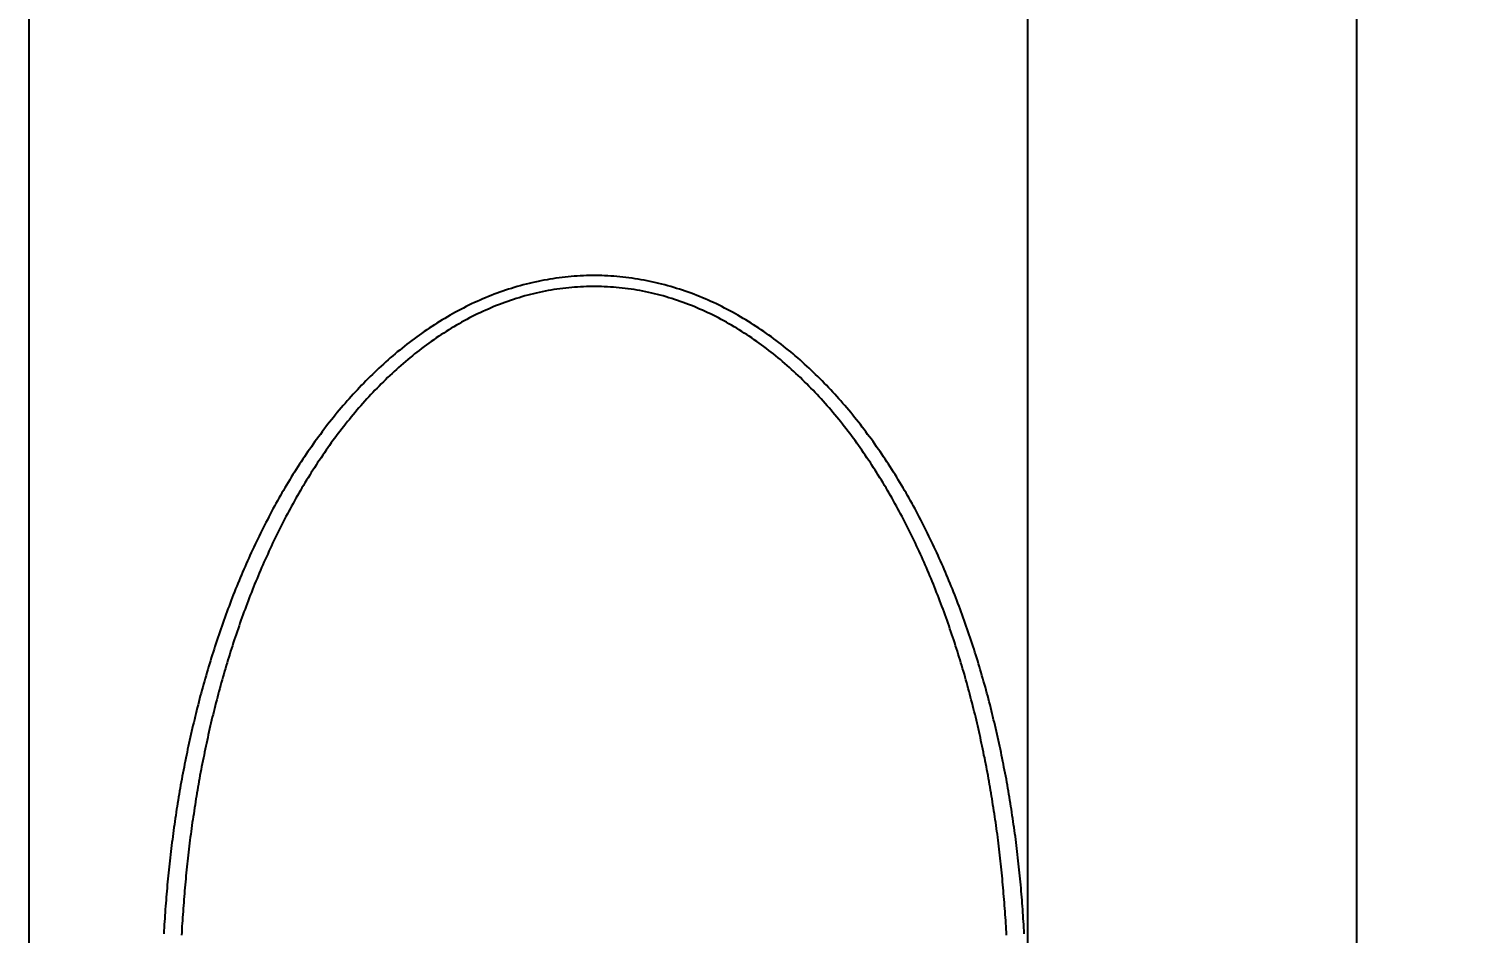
# Model space of a CAD drawing. Header units: millimetres. Extents: x 0 to 3800, y -67 to 2530.
# Drawn here: x 2298.69 to 2311.48, y 1465.61 to 1473.67 of the extents above; entities that cross this region are included whole.
import ezdxf

# ---------------------------------------------------------------- set-up
doc = ezdxf.new("R2010")
doc.units = ezdxf.units.MM
doc.layers.add('내부선 및 부속', color=4, linetype='Continuous')
doc.layers.add('치수선', color=7, linetype='Continuous')
doc.styles.add('____', font='')
doc.styles.get('____').set_extended_font_data('굴림')
doc.dimstyles.new('MSADIM', dxfattribs={"dimtxt": 33, "dimasz": 17, "dimexe": 10, "dimexo": 7.5, "dimgap": 10, "dimtad": 0, "dimtih": 1, "dimtoh": 1, "dimdec": 0, "dimzin": 1, "dimdsep": 46, "dimtxsty": '____', "dimcen": 11.25, "dimadec": 0, "dimazin": 0, "dimtfac": 1, "dimtdec": 0, "dimtix": 1, "dimtmove": 0, "dimatfit": 3, "dimfxl": 1, "dimtolj": 1, "dimtzin": 1, "dimarcsym": 0})

# ---------------------------------------------------------------- blocks, each defined once
blk = doc.blocks.new('*D35')
at = {"layer": '치수선', "color": 0, "linetype": 'Continuous', "lineweight": -2, "transparency": 16777216}
for p, q in [((2924.524, 1577.512), (2924.524, 1252.002)), ((2244.524, 1269.502), (2244.524, 1272.002)), ((2261.524, 1262.002), (2547.243, 1262.002)), ((2907.524, 1262.002), (2621.804, 1262.002))]:
    blk.add_line(p, q, dxfattribs=at)
at = {"layer": '치수선', "color": 0, "linetype": 'Continuous', "transparency": 16777216}
for points in [[(2261.524, 1264.835), (2261.524, 1259.168), (2244.524, 1262.002)], [(2907.524, 1264.835), (2907.524, 1259.168), (2924.524, 1262.002)]]:
    blk.add_solid(points, dxfattribs=at)
at = {"layer": '치수선', "color": 0, "linetype": 'Continuous', "transparency": 16777216, "insert": (2584.524, 1262.002), "char_height": 25, "attachment_point": 5, "style": '____'}
blk.add_mtext('\\A1;680', dxfattribs=at)

msp = doc.modelspace()

# ---------------------------------------------------------------- linework, layer by layer
at = {"layer": '내부선 및 부속', "linetype": 'Continuous'}
for p, q in [((2307.589, 1445.561), (2307.589, 1484.462)), ((2310.52, 1445.705), (2310.52, 1484.318)), ((2298.694, 1483.583), (2298.694, 1446.441))]:
    msp.add_line(p, q, dxfattribs=at)
at = {"layer": '내부선 및 부속', "linetype": 'Continuous', "flags": 128}
for points in [[(2307.558, 1465.609), (2307.557, 1465.636), (2307.555, 1465.663), (2307.554, 1465.69), (2307.552, 1465.717), (2307.55, 1465.745), (2307.549, 1465.772), (2307.547, 1465.799), (2307.545, 1465.826), (2307.543, 1465.853), (2307.541, 1465.88), (2307.539, 1465.907), (2307.537, 1465.934), (2307.534, 1465.961), (2307.532, 1465.988), (2307.53, 1466.015), (2307.527, 1466.043), (2307.525, 1466.07), (2307.522, 1466.097), (2307.519, 1466.124), (2307.517, 1466.151), (2307.514, 1466.178), (2307.511, 1466.205), (2307.508, 1466.232), (2307.505, 1466.259), (2307.502, 1466.286), (2307.499, 1466.313), (2307.496, 1466.34), (2307.493, 1466.367), (2307.489, 1466.394), (2307.486, 1466.421), (2307.482, 1466.448), (2307.479, 1466.475), (2307.475, 1466.502), (2307.472, 1466.528), (2307.468, 1466.555), (2307.464, 1466.582), (2307.46, 1466.609), (2307.456, 1466.636), (2307.452, 1466.663), (2307.448, 1466.69), (2307.444, 1466.717), (2307.44, 1466.743), (2307.435, 1466.77), (2307.431, 1466.797), (2307.427, 1466.824), (2307.422, 1466.851), (2307.418, 1466.877), (2307.413, 1466.904), (2307.408, 1466.931), (2307.403, 1466.958), (2307.399, 1466.984), (2307.394, 1467.011), (2307.389, 1467.038), (2307.384, 1467.064), (2307.378, 1467.091), (2307.373, 1467.118), (2307.368, 1467.144), (2307.363, 1467.171), (2307.357, 1467.198), (2307.352, 1467.224), (2307.346, 1467.251), (2307.34, 1467.277), (2307.335, 1467.304), (2307.329, 1467.33), (2307.323, 1467.357), (2307.317, 1467.383), (2307.311, 1467.41), (2307.305, 1467.436), (2307.299, 1467.463), (2307.293, 1467.489), (2307.286, 1467.515), (2307.28, 1467.542), (2307.273, 1467.568), (2307.267, 1467.594), (2307.26, 1467.621), (2307.254, 1467.647), (2307.247, 1467.673), (2307.24, 1467.7), (2307.24, 1467.7), (2307.233, 1467.726), (2307.226, 1467.752), (2307.219, 1467.778), (2307.212, 1467.804), (2307.204, 1467.831), (2307.197, 1467.857), (2307.19, 1467.883), (2307.182, 1467.909), (2307.175, 1467.935), (2307.167, 1467.961), (2307.159, 1467.987), (2307.151, 1468.013), (2307.144, 1468.039), (2307.136, 1468.065), (2307.128, 1468.091), (2307.119, 1468.117), (2307.111, 1468.142), (2307.103, 1468.168), (2307.095, 1468.194), (2307.086, 1468.22), (2307.078, 1468.246), (2307.069, 1468.271), (2307.06, 1468.297), (2307.051, 1468.323), (2307.042, 1468.348), (2307.033, 1468.374), (2307.024, 1468.4), (2307.015, 1468.425), (2307.006, 1468.451), (2306.997, 1468.476), (2306.987, 1468.502), (2306.978, 1468.527), (2306.968, 1468.552), (2306.958, 1468.578), (2306.949, 1468.603), (2306.939, 1468.628), (2306.929, 1468.654), (2306.919, 1468.679), (2306.909, 1468.704), (2306.898, 1468.729), (2306.888, 1468.754), (2306.878, 1468.779), (2306.867, 1468.804), (2306.857, 1468.829), (2306.846, 1468.854), (2306.835, 1468.879), (2306.824, 1468.904), (2306.813, 1468.929), (2306.802, 1468.954), (2306.791, 1468.978), (2306.78, 1469.003), (2306.768, 1469.028), (2306.757, 1469.052), (2306.745, 1469.077), (2306.734, 1469.101), (2306.722, 1469.126), (2306.71, 1469.15), (2306.698, 1469.175), (2306.686, 1469.199), (2306.674, 1469.223), (2306.661, 1469.247), (2306.649, 1469.272), (2306.637, 1469.296), (2306.624, 1469.32), (2306.611, 1469.344), (2306.599, 1469.368), (2306.586, 1469.392), (2306.573, 1469.416), (2306.56, 1469.439), (2306.546, 1469.463), (2306.533, 1469.487), (2306.52, 1469.51), (2306.506, 1469.534), (2306.493, 1469.557), (2306.479, 1469.581), (2306.465, 1469.604), (2306.451, 1469.627), (2306.437, 1469.651), (2306.423, 1469.674), (2306.409, 1469.697), (2306.394, 1469.72), (2306.38, 1469.743), (2306.365, 1469.766), (2306.35, 1469.789), (2306.335, 1469.811), (2306.32, 1469.834), (2306.305, 1469.857), (2306.29, 1469.879), (2306.275, 1469.902), (2306.259, 1469.924), (2306.244, 1469.946), (2306.228, 1469.968), (2306.213, 1469.991), (2306.197, 1470.013), (2306.181, 1470.035), (2306.164, 1470.056), (2306.148, 1470.078), (2306.132, 1470.1), (2306.115, 1470.121), (2306.099, 1470.143), (2306.099, 1470.143), (2306.082, 1470.164), (2306.065, 1470.186), (2306.048, 1470.207), (2306.031, 1470.228), (2306.014, 1470.249), (2305.997, 1470.27), (2305.979, 1470.291), (2305.961, 1470.312), (2305.944, 1470.332), (2305.926, 1470.353), (2305.908, 1470.373), (2305.89, 1470.393), (2305.872, 1470.413), (2305.853, 1470.433), (2305.835, 1470.453), (2305.816, 1470.473), (2305.797, 1470.493), (2305.778, 1470.512), (2305.759, 1470.532), (2305.74, 1470.551), (2305.721, 1470.57), (2305.701, 1470.589), (2305.682, 1470.608), (2305.662, 1470.627), (2305.642, 1470.646), (2305.622, 1470.664), (2305.602, 1470.682), (2305.582, 1470.701), (2305.562, 1470.719), (2305.541, 1470.737), (2305.52, 1470.754), (2305.5, 1470.772), (2305.479, 1470.79), (2305.458, 1470.807), (2305.436, 1470.824), (2305.415, 1470.841), (2305.394, 1470.858), (2305.372, 1470.875), (2305.35, 1470.891), (2305.328, 1470.907), (2305.307, 1470.924), (2305.284, 1470.939), (2305.262, 1470.955), (2305.24, 1470.971), (2305.217, 1470.986), (2305.195, 1471.002), (2305.172, 1471.017), (2305.149, 1471.031), (2305.126, 1471.046), (2305.103, 1471.061), (2305.08, 1471.075), (2305.057, 1471.089), (2305.033, 1471.103), (2305.009, 1471.116), (2304.986, 1471.13), (2304.962, 1471.143), (2304.938, 1471.156), (2304.914, 1471.168), (2304.89, 1471.181), (2304.866, 1471.193), (2304.841, 1471.205), (2304.817, 1471.217), (2304.792, 1471.229), (2304.767, 1471.24), (2304.743, 1471.251), (2304.718, 1471.262), (2304.693, 1471.273), (2304.668, 1471.283), (2304.642, 1471.293), (2304.617, 1471.303), (2304.592, 1471.312), (2304.566, 1471.322), (2304.54, 1471.331), (2304.515, 1471.339), (2304.489, 1471.348), (2304.463, 1471.356), (2304.437, 1471.364), (2304.411, 1471.372), (2304.385, 1471.379), (2304.359, 1471.386), (2304.332, 1471.393), (2304.306, 1471.4), (2304.28, 1471.406), (2304.253, 1471.412), (2304.227, 1471.418), (2304.2, 1471.423), (2304.173, 1471.429), (2304.147, 1471.433), (2304.12, 1471.438), (2304.093, 1471.442), (2304.066, 1471.446), (2304.039, 1471.45), (2304.012, 1471.453), (2303.985, 1471.456), (2303.958, 1471.459), (2303.931, 1471.461), (2303.904, 1471.464), (2303.877, 1471.465), (2303.85, 1471.467), (2303.823, 1471.468), (2303.823, 1471.468), (2303.796, 1471.469), (2303.768, 1471.47), (2303.741, 1471.47), (2303.714, 1471.47), (2303.687, 1471.47), (2303.66, 1471.469), (2303.633, 1471.468), (2303.605, 1471.467), (2303.578, 1471.465), (2303.551, 1471.464), (2303.524, 1471.461), (2303.497, 1471.459), (2303.47, 1471.456), (2303.443, 1471.453), (2303.416, 1471.45), (2303.389, 1471.446), (2303.362, 1471.442), (2303.335, 1471.438), (2303.309, 1471.433), (2303.282, 1471.429), (2303.255, 1471.423), (2303.229, 1471.418), (2303.202, 1471.412), (2303.175, 1471.406), (2303.149, 1471.4), (2303.123, 1471.393), (2303.096, 1471.387), (2303.07, 1471.379), (2303.044, 1471.372), (2303.018, 1471.364), (2302.992, 1471.356), (2302.966, 1471.348), (2302.94, 1471.339), (2302.915, 1471.331), (2302.889, 1471.322), (2302.864, 1471.312), (2302.838, 1471.303), (2302.813, 1471.293), (2302.788, 1471.283), (2302.762, 1471.272), (2302.737, 1471.262), (2302.713, 1471.251), (2302.688, 1471.24), (2302.663, 1471.229), (2302.638, 1471.217), (2302.614, 1471.205), (2302.59, 1471.193), (2302.565, 1471.181), (2302.541, 1471.168), (2302.517, 1471.156), (2302.493, 1471.143), (2302.469, 1471.13), (2302.446, 1471.116), (2302.422, 1471.103), (2302.399, 1471.089), (2302.375, 1471.075), (2302.352, 1471.06), (2302.329, 1471.046), (2302.306, 1471.031), (2302.283, 1471.017), (2302.26, 1471.002), (2302.238, 1470.986), (2302.215, 1470.971), (2302.193, 1470.955), (2302.171, 1470.939), (2302.149, 1470.923), (2302.127, 1470.907), (2302.105, 1470.891), (2302.083, 1470.875), (2302.062, 1470.858), (2302.04, 1470.841), (2302.019, 1470.824), (2301.998, 1470.807), (2301.976, 1470.79), (2301.956, 1470.772), (2301.935, 1470.754), (2301.914, 1470.737), (2301.894, 1470.719), (2301.873, 1470.701), (2301.853, 1470.682), (2301.833, 1470.664), (2301.813, 1470.646), (2301.793, 1470.627), (2301.773, 1470.608), (2301.754, 1470.589), (2301.734, 1470.57), (2301.715, 1470.551), (2301.696, 1470.532), (2301.677, 1470.512), (2301.658, 1470.493), (2301.639, 1470.473), (2301.621, 1470.453), (2301.602, 1470.433), (2301.584, 1470.413), (2301.565, 1470.393), (2301.547, 1470.373), (2301.529, 1470.353), (2301.511, 1470.332), (2301.494, 1470.312), (2301.476, 1470.291), (2301.476, 1470.291), (2301.459, 1470.27), (2301.441, 1470.249), (2301.424, 1470.228), (2301.407, 1470.207), (2301.39, 1470.186), (2301.373, 1470.164), (2301.356, 1470.143), (2301.34, 1470.122), (2301.323, 1470.1), (2301.307, 1470.078), (2301.291, 1470.056), (2301.275, 1470.035), (2301.259, 1470.013), (2301.243, 1469.991), (2301.227, 1469.968), (2301.211, 1469.946), (2301.196, 1469.924), (2301.18, 1469.902), (2301.165, 1469.879), (2301.15, 1469.857), (2301.135, 1469.834), (2301.12, 1469.811), (2301.105, 1469.789), (2301.09, 1469.766), (2301.076, 1469.743), (2301.061, 1469.72), (2301.047, 1469.697), (2301.032, 1469.674), (2301.018, 1469.651), (2301.004, 1469.628), (2300.99, 1469.604), (2300.976, 1469.581), (2300.963, 1469.557), (2300.949, 1469.534), (2300.935, 1469.51), (2300.922, 1469.487), (2300.909, 1469.463), (2300.896, 1469.439), (2300.882, 1469.416), (2300.869, 1469.392), (2300.857, 1469.368), (2300.844, 1469.344), (2300.831, 1469.32), (2300.819, 1469.296), (2300.806, 1469.272), (2300.794, 1469.248), (2300.781, 1469.223), (2300.769, 1469.199), (2300.757, 1469.175), (2300.745, 1469.15), (2300.733, 1469.126), (2300.722, 1469.101), (2300.71, 1469.077), (2300.698, 1469.052), (2300.687, 1469.028), (2300.676, 1469.003), (2300.664, 1468.978), (2300.653, 1468.954), (2300.642, 1468.929), (2300.631, 1468.904), (2300.62, 1468.879), (2300.609, 1468.854), (2300.599, 1468.829), (2300.588, 1468.804), (2300.578, 1468.779), (2300.567, 1468.754), (2300.557, 1468.729), (2300.547, 1468.704), (2300.536, 1468.679), (2300.526, 1468.654), (2300.516, 1468.628), (2300.507, 1468.603), (2300.497, 1468.578), (2300.487, 1468.552), (2300.478, 1468.527), (2300.468, 1468.502), (2300.459, 1468.476), (2300.449, 1468.451), (2300.44, 1468.425), (2300.431, 1468.4), (2300.422, 1468.374), (2300.413, 1468.348), (2300.404, 1468.323), (2300.395, 1468.297), (2300.386, 1468.271), (2300.378, 1468.246), (2300.369, 1468.22), (2300.361, 1468.194), (2300.352, 1468.168), (2300.344, 1468.142), (2300.336, 1468.117), (2300.328, 1468.091), (2300.32, 1468.065), (2300.312, 1468.039), (2300.304, 1468.013), (2300.296, 1467.987), (2300.288, 1467.961), (2300.281, 1467.935), (2300.273, 1467.909), (2300.265, 1467.883), (2300.265, 1467.883), (2300.258, 1467.857), (2300.251, 1467.831), (2300.244, 1467.804), (2300.236, 1467.778), (2300.229, 1467.752), (2300.222, 1467.726), (2300.215, 1467.7), (2300.208, 1467.673), (2300.202, 1467.647), (2300.195, 1467.621), (2300.188, 1467.594), (2300.182, 1467.568), (2300.175, 1467.542), (2300.169, 1467.515), (2300.163, 1467.489), (2300.156, 1467.463), (2300.15, 1467.436), (2300.144, 1467.41), (2300.138, 1467.383), (2300.132, 1467.357), (2300.126, 1467.33), (2300.121, 1467.304), (2300.115, 1467.277), (2300.109, 1467.251), (2300.104, 1467.224), (2300.098, 1467.198), (2300.093, 1467.171), (2300.087, 1467.144), (2300.082, 1467.118), (2300.077, 1467.091), (2300.072, 1467.064), (2300.067, 1467.038), (2300.062, 1467.011), (2300.057, 1466.984), (2300.052, 1466.958), (2300.047, 1466.931), (2300.042, 1466.904), (2300.038, 1466.877), (2300.033, 1466.851), (2300.029, 1466.824), (2300.024, 1466.797), (2300.02, 1466.77), (2300.016, 1466.743), (2300.011, 1466.717), (2300.007, 1466.69), (2300.003, 1466.663), (2299.999, 1466.636), (2299.995, 1466.609), (2299.991, 1466.582), (2299.987, 1466.555), (2299.984, 1466.528), (2299.98, 1466.502), (2299.976, 1466.475), (2299.973, 1466.448), (2299.969, 1466.421), (2299.966, 1466.394), (2299.963, 1466.367), (2299.959, 1466.34), (2299.956, 1466.313), (2299.953, 1466.286), (2299.95, 1466.259), (2299.947, 1466.232), (2299.944, 1466.205), (2299.941, 1466.178), (2299.939, 1466.151), (2299.936, 1466.124), (2299.933, 1466.097), (2299.931, 1466.07), (2299.928, 1466.043), (2299.926, 1466.015), (2299.923, 1465.988), (2299.921, 1465.961), (2299.919, 1465.934), (2299.917, 1465.907), (2299.914, 1465.88), (2299.912, 1465.853), (2299.91, 1465.826), (2299.908, 1465.799), (2299.907, 1465.772), (2299.905, 1465.745), (2299.903, 1465.717), (2299.901, 1465.69), (2299.9, 1465.663), (2299.898, 1465.636), (2299.897, 1465.609)], [(2307.4, 1465.595), (2307.399, 1465.622), (2307.397, 1465.648), (2307.396, 1465.675), (2307.394, 1465.701), (2307.393, 1465.728), (2307.391, 1465.754), (2307.389, 1465.781), (2307.387, 1465.807), (2307.386, 1465.834), (2307.384, 1465.86), (2307.382, 1465.886), (2307.38, 1465.913), (2307.378, 1465.939), (2307.375, 1465.966), (2307.373, 1465.992), (2307.371, 1466.019), (2307.368, 1466.045), (2307.366, 1466.072), (2307.364, 1466.098), (2307.361, 1466.124), (2307.358, 1466.151), (2307.356, 1466.177), (2307.353, 1466.204), (2307.35, 1466.23), (2307.347, 1466.256), (2307.344, 1466.283), (2307.341, 1466.309), (2307.338, 1466.336), (2307.335, 1466.362), (2307.332, 1466.388), (2307.329, 1466.415), (2307.325, 1466.441), (2307.322, 1466.467), (2307.319, 1466.494), (2307.315, 1466.52), (2307.311, 1466.546), (2307.308, 1466.572), (2307.304, 1466.599), (2307.3, 1466.625), (2307.297, 1466.651), (2307.293, 1466.677), (2307.289, 1466.704), (2307.285, 1466.73), (2307.28, 1466.756), (2307.276, 1466.782), (2307.272, 1466.809), (2307.268, 1466.835), (2307.263, 1466.861), (2307.259, 1466.887), (2307.254, 1466.913), (2307.25, 1466.939), (2307.245, 1466.965), (2307.241, 1466.992), (2307.236, 1467.018), (2307.231, 1467.044), (2307.226, 1467.07), (2307.221, 1467.096), (2307.216, 1467.122), (2307.211, 1467.148), (2307.206, 1467.174), (2307.2, 1467.2), (2307.195, 1467.226), (2307.19, 1467.252), (2307.184, 1467.278), (2307.179, 1467.304), (2307.173, 1467.33), (2307.168, 1467.355), (2307.162, 1467.381), (2307.156, 1467.407), (2307.15, 1467.433), (2307.144, 1467.459), (2307.138, 1467.485), (2307.132, 1467.51), (2307.126, 1467.536), (2307.12, 1467.562), (2307.113, 1467.588), (2307.107, 1467.613), (2307.1, 1467.639), (2307.1, 1467.639), (2307.094, 1467.665), (2307.087, 1467.691), (2307.081, 1467.716), (2307.074, 1467.742), (2307.067, 1467.767), (2307.06, 1467.793), (2307.053, 1467.819), (2307.046, 1467.844), (2307.039, 1467.87), (2307.032, 1467.895), (2307.025, 1467.921), (2307.017, 1467.946), (2307.01, 1467.972), (2307.002, 1467.997), (2306.995, 1468.022), (2306.987, 1468.048), (2306.979, 1468.073), (2306.971, 1468.098), (2306.963, 1468.124), (2306.955, 1468.149), (2306.947, 1468.174), (2306.939, 1468.199), (2306.931, 1468.225), (2306.923, 1468.25), (2306.914, 1468.275), (2306.906, 1468.3), (2306.897, 1468.325), (2306.889, 1468.35), (2306.88, 1468.375), (2306.871, 1468.4), (2306.862, 1468.425), (2306.853, 1468.45), (2306.844, 1468.475), (2306.835, 1468.5), (2306.826, 1468.525), (2306.816, 1468.55), (2306.807, 1468.574), (2306.798, 1468.599), (2306.788, 1468.624), (2306.778, 1468.649), (2306.769, 1468.673), (2306.759, 1468.698), (2306.749, 1468.722), (2306.739, 1468.747), (2306.729, 1468.772), (2306.718, 1468.796), (2306.708, 1468.82), (2306.698, 1468.845), (2306.687, 1468.869), (2306.677, 1468.894), (2306.666, 1468.918), (2306.655, 1468.942), (2306.645, 1468.966), (2306.634, 1468.99), (2306.623, 1469.015), (2306.611, 1469.039), (2306.6, 1469.063), (2306.589, 1469.087), (2306.577, 1469.111), (2306.566, 1469.134), (2306.554, 1469.158), (2306.543, 1469.182), (2306.531, 1469.206), (2306.519, 1469.23), (2306.507, 1469.253), (2306.495, 1469.277), (2306.483, 1469.3), (2306.47, 1469.324), (2306.458, 1469.347), (2306.445, 1469.371), (2306.433, 1469.394), (2306.42, 1469.417), (2306.407, 1469.441), (2306.394, 1469.464), (2306.381, 1469.487), (2306.368, 1469.51), (2306.355, 1469.533), (2306.342, 1469.556), (2306.328, 1469.579), (2306.315, 1469.601), (2306.301, 1469.624), (2306.287, 1469.647), (2306.273, 1469.669), (2306.259, 1469.692), (2306.245, 1469.714), (2306.231, 1469.737), (2306.217, 1469.759), (2306.202, 1469.781), (2306.188, 1469.804), (2306.173, 1469.826), (2306.158, 1469.848), (2306.143, 1469.87), (2306.128, 1469.892), (2306.113, 1469.914), (2306.098, 1469.935), (2306.083, 1469.957), (2306.067, 1469.978), (2306.052, 1470), (2306.036, 1470.021), (2306.02, 1470.043), (2306.02, 1470.043), (2306.004, 1470.064), (2305.988, 1470.085), (2305.972, 1470.106), (2305.956, 1470.127), (2305.939, 1470.148), (2305.923, 1470.169), (2305.906, 1470.189), (2305.889, 1470.21), (2305.872, 1470.23), (2305.855, 1470.251), (2305.838, 1470.271), (2305.821, 1470.291), (2305.803, 1470.311), (2305.786, 1470.331), (2305.768, 1470.351), (2305.75, 1470.371), (2305.733, 1470.39), (2305.714, 1470.41), (2305.696, 1470.429), (2305.678, 1470.448), (2305.659, 1470.467), (2305.641, 1470.486), (2305.622, 1470.505), (2305.603, 1470.524), (2305.584, 1470.542), (2305.565, 1470.561), (2305.546, 1470.579), (2305.526, 1470.597), (2305.507, 1470.616), (2305.487, 1470.633), (2305.467, 1470.651), (2305.447, 1470.669), (2305.427, 1470.686), (2305.407, 1470.704), (2305.387, 1470.721), (2305.366, 1470.738), (2305.346, 1470.755), (2305.325, 1470.772), (2305.304, 1470.788), (2305.283, 1470.804), (2305.262, 1470.821), (2305.24, 1470.837), (2305.219, 1470.853), (2305.197, 1470.868), (2305.176, 1470.884), (2305.154, 1470.899), (2305.132, 1470.914), (2305.11, 1470.929), (2305.088, 1470.944), (2305.066, 1470.958), (2305.043, 1470.973), (2305.021, 1470.987), (2304.998, 1471.001), (2304.975, 1471.014), (2304.952, 1471.028), (2304.929, 1471.041), (2304.906, 1471.054), (2304.883, 1471.067), (2304.86, 1471.08), (2304.836, 1471.092), (2304.812, 1471.104), (2304.789, 1471.116), (2304.765, 1471.128), (2304.741, 1471.139), (2304.717, 1471.151), (2304.693, 1471.162), (2304.668, 1471.172), (2304.644, 1471.183), (2304.62, 1471.193), (2304.595, 1471.203), (2304.57, 1471.213), (2304.545, 1471.222), (2304.52, 1471.231), (2304.495, 1471.24), (2304.47, 1471.249), (2304.445, 1471.257), (2304.42, 1471.265), (2304.395, 1471.273), (2304.369, 1471.281), (2304.344, 1471.288), (2304.318, 1471.295), (2304.292, 1471.302), (2304.267, 1471.308), (2304.241, 1471.314), (2304.215, 1471.32), (2304.189, 1471.326), (2304.163, 1471.331), (2304.137, 1471.336), (2304.111, 1471.34), (2304.084, 1471.345), (2304.058, 1471.349), (2304.032, 1471.352), (2304.006, 1471.356), (2303.979, 1471.359), (2303.953, 1471.362), (2303.926, 1471.364), (2303.9, 1471.367), (2303.873, 1471.368), (2303.847, 1471.37), (2303.82, 1471.371), (2303.82, 1471.371), (2303.794, 1471.372), (2303.767, 1471.373), (2303.741, 1471.373), (2303.714, 1471.373), (2303.688, 1471.373), (2303.661, 1471.372), (2303.635, 1471.371), (2303.608, 1471.37), (2303.582, 1471.368), (2303.555, 1471.367), (2303.529, 1471.364), (2303.502, 1471.362), (2303.476, 1471.359), (2303.45, 1471.356), (2303.423, 1471.353), (2303.397, 1471.349), (2303.371, 1471.345), (2303.344, 1471.34), (2303.318, 1471.336), (2303.292, 1471.331), (2303.266, 1471.326), (2303.24, 1471.32), (2303.214, 1471.314), (2303.189, 1471.308), (2303.163, 1471.302), (2303.137, 1471.295), (2303.112, 1471.288), (2303.086, 1471.281), (2303.061, 1471.273), (2303.035, 1471.265), (2303.01, 1471.257), (2302.985, 1471.249), (2302.96, 1471.24), (2302.935, 1471.231), (2302.91, 1471.222), (2302.885, 1471.213), (2302.86, 1471.203), (2302.836, 1471.193), (2302.811, 1471.183), (2302.787, 1471.172), (2302.763, 1471.162), (2302.738, 1471.151), (2302.714, 1471.139), (2302.69, 1471.128), (2302.666, 1471.116), (2302.643, 1471.104), (2302.619, 1471.092), (2302.596, 1471.08), (2302.572, 1471.067), (2302.549, 1471.054), (2302.526, 1471.041), (2302.503, 1471.028), (2302.48, 1471.014), (2302.457, 1471.001), (2302.435, 1470.987), (2302.412, 1470.973), (2302.39, 1470.958), (2302.367, 1470.944), (2302.345, 1470.929), (2302.323, 1470.914), (2302.301, 1470.899), (2302.279, 1470.884), (2302.258, 1470.868), (2302.236, 1470.853), (2302.215, 1470.837), (2302.193, 1470.821), (2302.172, 1470.804), (2302.151, 1470.788), (2302.13, 1470.772), (2302.11, 1470.755), (2302.089, 1470.738), (2302.069, 1470.721), (2302.048, 1470.704), (2302.028, 1470.686), (2302.008, 1470.669), (2301.988, 1470.651), (2301.968, 1470.633), (2301.948, 1470.616), (2301.929, 1470.597), (2301.909, 1470.579), (2301.89, 1470.561), (2301.871, 1470.542), (2301.852, 1470.524), (2301.833, 1470.505), (2301.814, 1470.486), (2301.796, 1470.467), (2301.777, 1470.448), (2301.759, 1470.429), (2301.741, 1470.41), (2301.723, 1470.39), (2301.705, 1470.371), (2301.687, 1470.351), (2301.669, 1470.331), (2301.652, 1470.311), (2301.634, 1470.291), (2301.617, 1470.271), (2301.6, 1470.251), (2301.583, 1470.23), (2301.566, 1470.21), (2301.549, 1470.189), (2301.549, 1470.189), (2301.532, 1470.169), (2301.516, 1470.148), (2301.499, 1470.127), (2301.483, 1470.106), (2301.467, 1470.085), (2301.451, 1470.064), (2301.435, 1470.043), (2301.419, 1470.021), (2301.403, 1470), (2301.388, 1469.979), (2301.372, 1469.957), (2301.357, 1469.935), (2301.342, 1469.914), (2301.327, 1469.892), (2301.312, 1469.87), (2301.297, 1469.848), (2301.282, 1469.826), (2301.267, 1469.804), (2301.253, 1469.782), (2301.238, 1469.759), (2301.224, 1469.737), (2301.21, 1469.715), (2301.196, 1469.692), (2301.182, 1469.67), (2301.168, 1469.647), (2301.154, 1469.624), (2301.141, 1469.601), (2301.127, 1469.579), (2301.114, 1469.556), (2301.1, 1469.533), (2301.087, 1469.51), (2301.074, 1469.487), (2301.061, 1469.464), (2301.048, 1469.441), (2301.035, 1469.417), (2301.022, 1469.394), (2301.01, 1469.371), (2300.997, 1469.347), (2300.985, 1469.324), (2300.973, 1469.3), (2300.96, 1469.277), (2300.948, 1469.253), (2300.936, 1469.23), (2300.924, 1469.206), (2300.913, 1469.182), (2300.901, 1469.158), (2300.889, 1469.135), (2300.878, 1469.111), (2300.866, 1469.087), (2300.855, 1469.063), (2300.844, 1469.039), (2300.833, 1469.015), (2300.822, 1468.99), (2300.811, 1468.966), (2300.8, 1468.942), (2300.789, 1468.918), (2300.778, 1468.894), (2300.768, 1468.869), (2300.757, 1468.845), (2300.747, 1468.82), (2300.737, 1468.796), (2300.727, 1468.772), (2300.716, 1468.747), (2300.706, 1468.722), (2300.696, 1468.698), (2300.687, 1468.673), (2300.677, 1468.649), (2300.667, 1468.624), (2300.658, 1468.599), (2300.648, 1468.574), (2300.639, 1468.55), (2300.629, 1468.525), (2300.62, 1468.5), (2300.611, 1468.475), (2300.602, 1468.45), (2300.593, 1468.425), (2300.584, 1468.4), (2300.575, 1468.375), (2300.567, 1468.35), (2300.558, 1468.325), (2300.549, 1468.3), (2300.541, 1468.275), (2300.532, 1468.25), (2300.524, 1468.225), (2300.516, 1468.199), (2300.508, 1468.174), (2300.5, 1468.149), (2300.492, 1468.124), (2300.484, 1468.098), (2300.476, 1468.073), (2300.468, 1468.048), (2300.461, 1468.022), (2300.453, 1467.997), (2300.445, 1467.972), (2300.438, 1467.946), (2300.431, 1467.921), (2300.423, 1467.895), (2300.416, 1467.87), (2300.409, 1467.844), (2300.402, 1467.819), (2300.402, 1467.819), (2300.395, 1467.793), (2300.388, 1467.767), (2300.381, 1467.742), (2300.375, 1467.716), (2300.368, 1467.691), (2300.361, 1467.665), (2300.355, 1467.639), (2300.348, 1467.613), (2300.342, 1467.588), (2300.336, 1467.562), (2300.329, 1467.536), (2300.323, 1467.51), (2300.317, 1467.485), (2300.311, 1467.459), (2300.305, 1467.433), (2300.299, 1467.407), (2300.293, 1467.381), (2300.288, 1467.355), (2300.282, 1467.33), (2300.276, 1467.304), (2300.271, 1467.278), (2300.265, 1467.252), (2300.26, 1467.226), (2300.255, 1467.2), (2300.25, 1467.174), (2300.244, 1467.148), (2300.239, 1467.122), (2300.234, 1467.096), (2300.229, 1467.07), (2300.224, 1467.044), (2300.219, 1467.018), (2300.215, 1466.992), (2300.21, 1466.965), (2300.205, 1466.939), (2300.201, 1466.913), (2300.196, 1466.887), (2300.192, 1466.861), (2300.188, 1466.835), (2300.183, 1466.809), (2300.179, 1466.782), (2300.175, 1466.756), (2300.171, 1466.73), (2300.167, 1466.704), (2300.163, 1466.677), (2300.159, 1466.651), (2300.155, 1466.625), (2300.151, 1466.599), (2300.147, 1466.572), (2300.144, 1466.546), (2300.14, 1466.52), (2300.137, 1466.494), (2300.133, 1466.467), (2300.13, 1466.441), (2300.127, 1466.415), (2300.123, 1466.388), (2300.12, 1466.362), (2300.117, 1466.336), (2300.114, 1466.309), (2300.111, 1466.283), (2300.108, 1466.256), (2300.105, 1466.23), (2300.102, 1466.204), (2300.1, 1466.177), (2300.097, 1466.151), (2300.094, 1466.124), (2300.092, 1466.098), (2300.089, 1466.072), (2300.087, 1466.045), (2300.084, 1466.019), (2300.082, 1465.992), (2300.08, 1465.966), (2300.078, 1465.939), (2300.076, 1465.913), (2300.074, 1465.886), (2300.072, 1465.86), (2300.07, 1465.834), (2300.068, 1465.807), (2300.066, 1465.781), (2300.064, 1465.754), (2300.063, 1465.728), (2300.061, 1465.701), (2300.059, 1465.675), (2300.058, 1465.648), (2300.057, 1465.622), (2300.055, 1465.595)]]:
    msp.add_lwpolyline(points, dxfattribs=at)

# ---------------------------------------------------------------- dimensions: what is measured, and where the dimension line sits
at = {"layer": '치수선', "linetype": 'Continuous'}
dim = msp.add_linear_dim(base=(2244.524, 1262.002), p1=(2924.524, 1585.012), p2=(2244.524, 1262.002), dimstyle='MSADIM', override={"dimtxt": 25}, dxfattribs=at)
dim.commit()
dim.dimension.update_dxf_attribs({"geometry": '*D35', "text_midpoint": (2584.524, 1262.002)})

doc.saveas('drawing.dxf')
